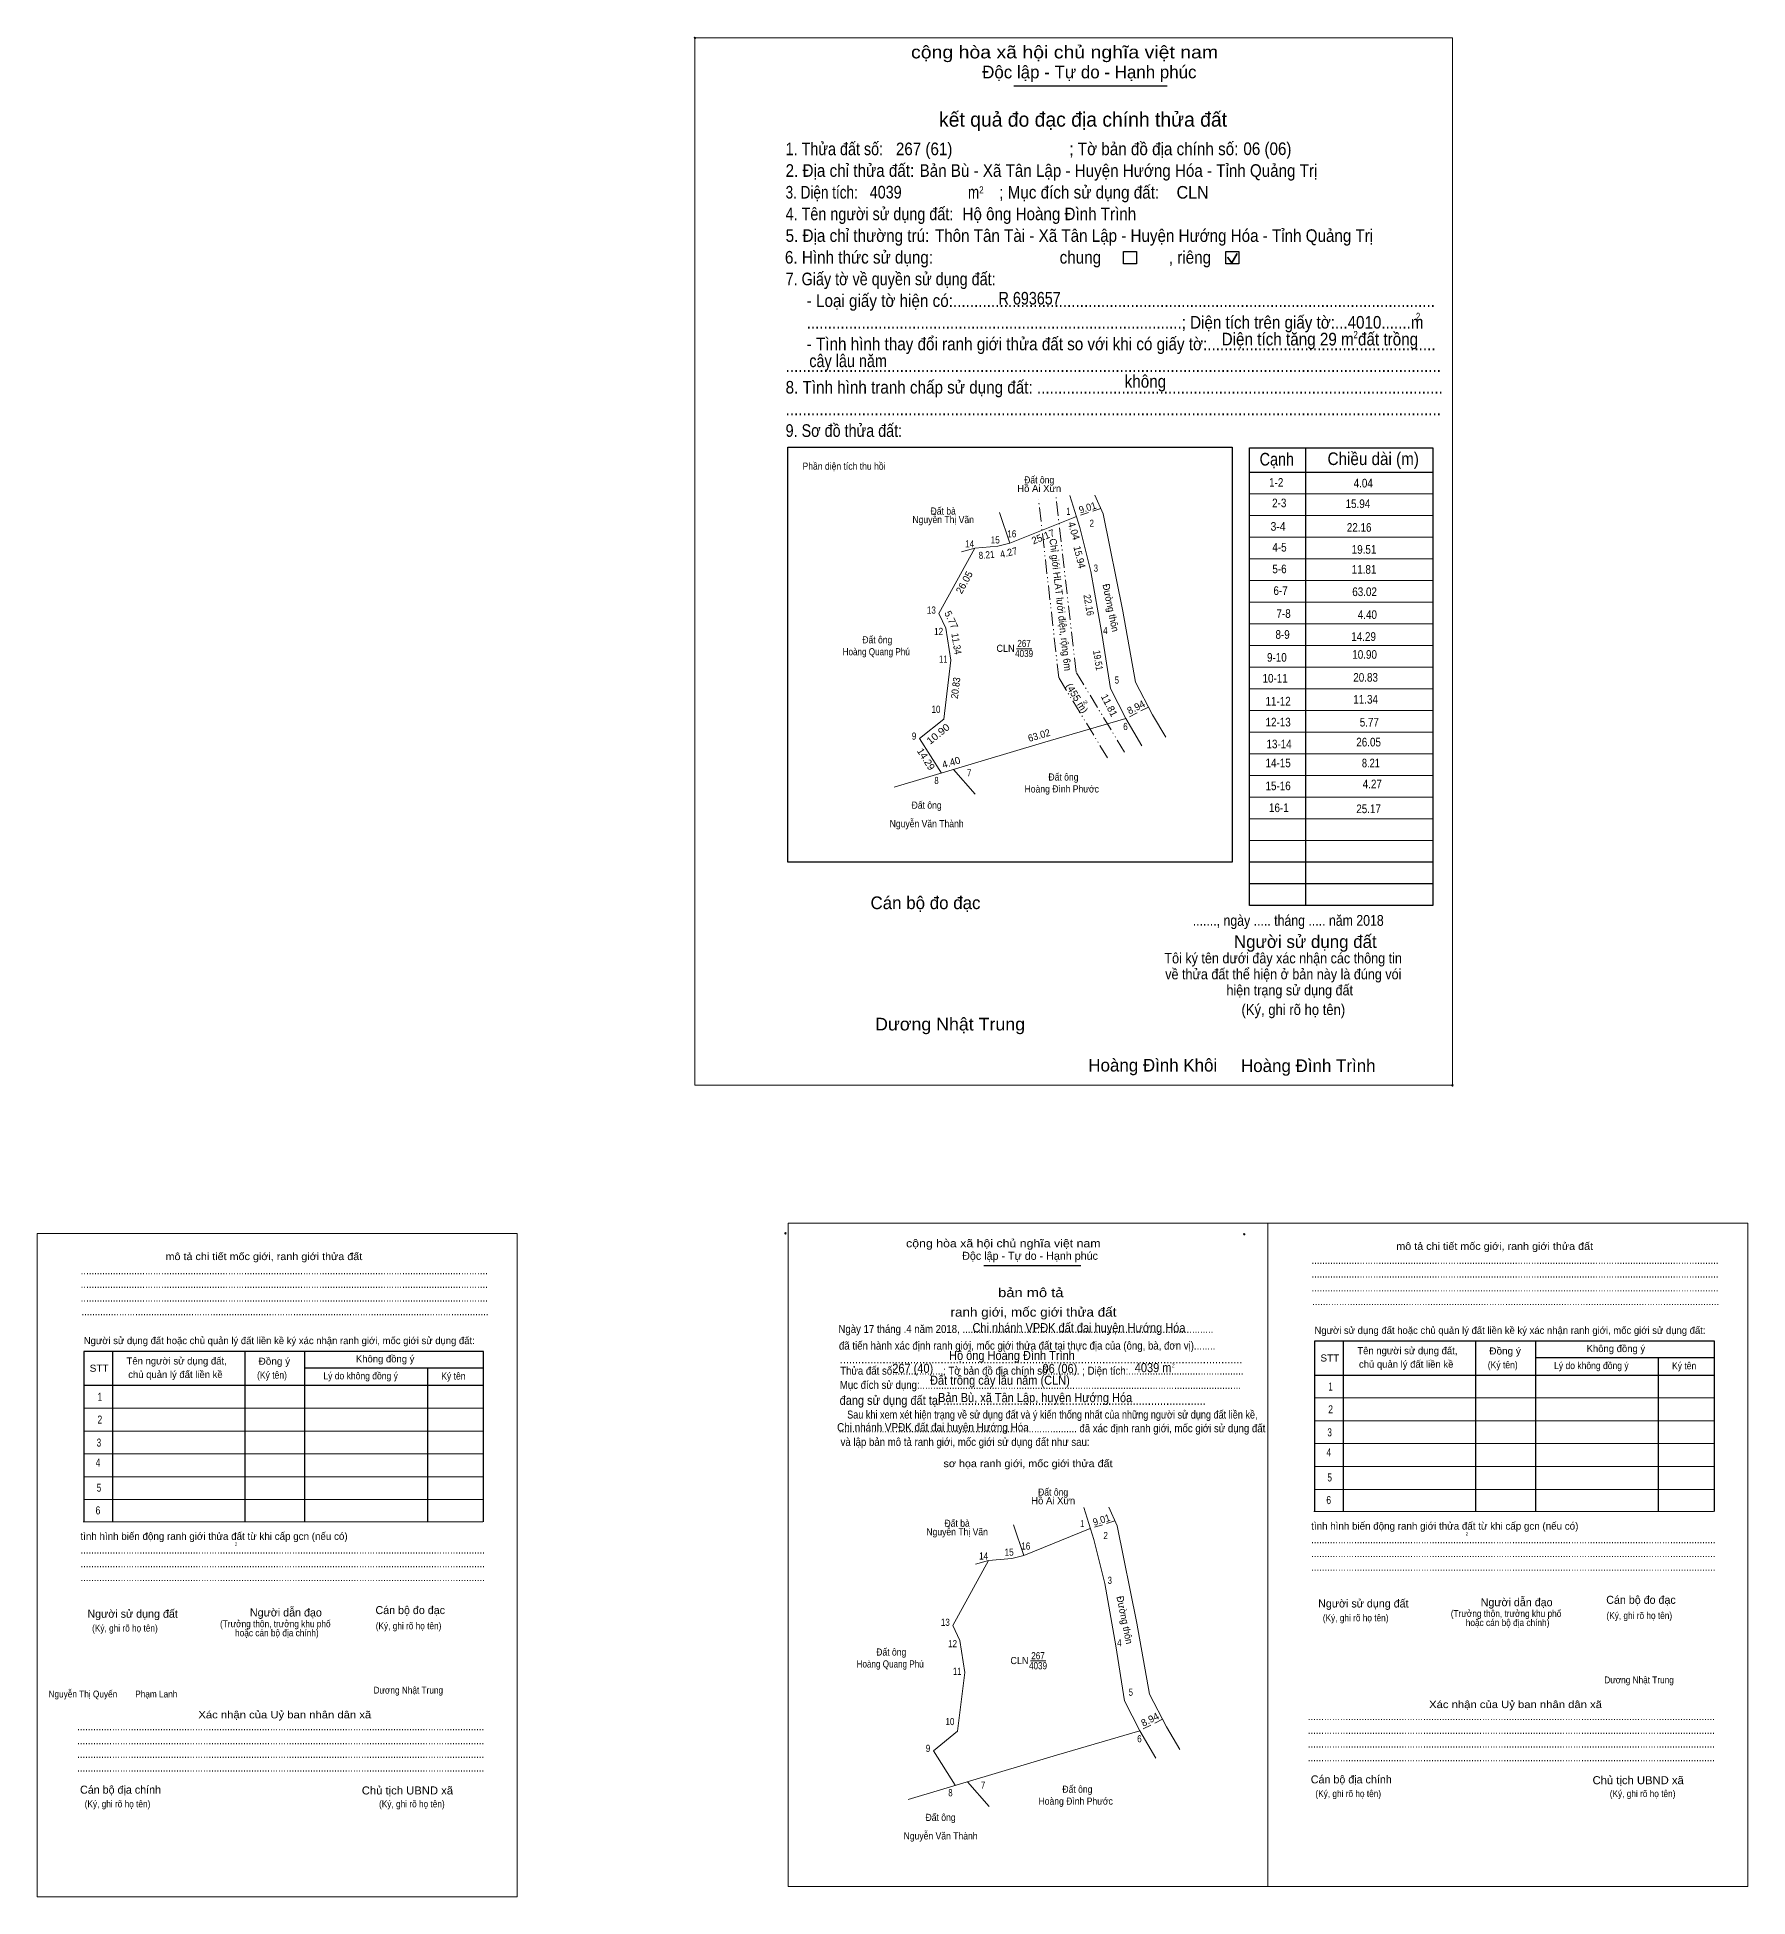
# Model space of a CAD drawing. Header units: metres. Extents: x 546486 to 548607, y 1837209 to 1838237.
# Drawn here: x 548007 to 548607, y 1837209 to 1837862 of the extents above; entities that cross this region are included whole.
import ezdxf
from ezdxf.enums import TextEntityAlignment as Align

# ---------------------------------------------------------------- set-up
doc = ezdxf.new("R2010")
doc.units = ezdxf.units.M
doc.header["$PDMODE"] = 32
doc.header["$PDSIZE"] = 0.5
for name, pattern in [('DASH_DOUBLE_DOT', [9.2, 5, -1.2, 0.3, -1.2, 0.3, -1.2]), ('DOTTED', [1.5, 0.3, -1.2]), ('MEDIUM_DASHED', [4.5, 3, -1.5])]:
    doc.linetypes.add(name, pattern=pattern)
for name, color, linetype, lineweight in [('1', 7, 'DOTTED', 13), ('10', 7, 'Continuous', 13), ('59', 7, 'DASH_DOUBLE_DOT', 13), ('61', 7, 'Continuous', 13), ('63', 7, 'Continuous', 13), ('7', 7, 'Continuous', 13)]:
    doc.layers.add(name, color=color, linetype=linetype, lineweight=lineweight)
for name, color, linetype in [('17', 7, 'Continuous'), ('25', 7, 'Continuous'), ('30', 7, 'Continuous'), ('42', 7, 'Continuous'), ('6', 7, 'Continuous')]:
    doc.layers.add(name, color=color, linetype=linetype)

msp = doc.modelspace()

# ---------------------------------------------------------------- linework, layer by layer
at = {"layer": '10'}
for p, q in [((548331.17, 1837681), (548335.8, 1837682.26)), ((548335.96, 1837595.95), (548328.34, 1837604.66)), ((548336.06, 1837325.86), (548340.69, 1837327.12)), ((548340.85, 1837240.81), (548333.23, 1837249.52))]:
    msp.add_line(p, q, dxfattribs=at)
at = {"layer": '59'}
for p, q in [((548365.35, 1837636.77), (548358.2, 1837699.28)), ((548371.35, 1837638.83), (548364.27, 1837700.74)), ((548388.4, 1837610.73), (548371.35, 1837638.83)), ((548382.33, 1837608.78), (548365.35, 1837636.77))]:
    msp.add_line(p, q, dxfattribs=at)
at = {"layer": '61'}
for p, q in [((548380.86, 1837694.39), (548377.94, 1837700.94)), ((548383.45, 1837633.06), (548380.4, 1837652.33)), ((548359.57, 1837613.96), (548388.78, 1837622.52)), ((548359.57, 1837613.96), (548307.55, 1837598.47)), ((548385.75, 1837339.25), (548382.83, 1837345.8)), ((548388.34, 1837277.92), (548385.29, 1837297.19)), ((548364.46, 1837258.82), (548393.67, 1837267.38)), ((548364.46, 1837258.82), (548312.44, 1837243.33))]:
    msp.add_line(p, q, dxfattribs=at)
for points in [[(548369.14, 1837700.82), (548372.68, 1837689.62), (548376.52, 1837674.15), (548380.4, 1837652.33)], [(548344.56, 1837694.81), (548348.13, 1837684.01), (548371.46, 1837693.47)], [(548392.21, 1837635.34), (548387.81, 1837660.26), (548380.86, 1837694.39)], [(548324.12, 1837603.4), (548316.48, 1837615.48), (548324.94, 1837622.35), (548327.49, 1837643.02), (548325.7, 1837654.22), (548323.24, 1837659.44), (548335.8, 1837682.26)], [(548335.8, 1837682.26), (548343.98, 1837683), (548348.13, 1837684.01)], [(548383.45, 1837633.06), (548388.78, 1837622.52), (548394.48, 1837612.95)], [(548392.21, 1837635.34), (548398.15, 1837623.86), (548402.88, 1837616.01)], [(548374.03, 1837345.68), (548377.57, 1837334.48), (548381.41, 1837319.01), (548385.29, 1837297.19)], [(548349.45, 1837339.67), (548353.02, 1837328.87), (548376.35, 1837338.33)], [(548397.1, 1837280.2), (548392.7, 1837305.12), (548385.75, 1837339.25)], [(548329.01, 1837248.26), (548321.37, 1837260.34), (548329.83, 1837267.21), (548332.38, 1837287.88), (548330.59, 1837299.08), (548328.13, 1837304.3), (548340.69, 1837327.12)], [(548340.69, 1837327.12), (548348.87, 1837327.86), (548353.02, 1837328.87)], [(548397.1, 1837280.2), (548403.04, 1837268.72), (548407.77, 1837260.87)], [(548388.34, 1837277.92), (548393.67, 1837267.38), (548399.37, 1837257.81)]]:
    msp.add_lwpolyline(points, dxfattribs=at)
at = {"layer": '63', "linetype": 'MEDIUM_DASHED'}
for p, q in [((548380.06, 1837696.18), (548371.46, 1837693.47)), ((548396.75, 1837626.56), (548388.78, 1837622.52)), ((548384.95, 1837341.04), (548376.35, 1837338.33)), ((548401.64, 1837271.42), (548393.67, 1837267.38))]:
    msp.add_line(p, q, dxfattribs=at)
at = {"layer": '63'}
for p, q in [((548350.52, 1837647.05), (548355.89, 1837647.05)), ((548355.41, 1837291.91), (548360.78, 1837291.91))]:
    msp.add_line(p, q, dxfattribs=at)
at = {"layer": '7', "lineweight": 25}
for p, q in [((548349.59, 1837844.49), (548403.32, 1837844.49)), ((548432.21, 1837556.95), (548432.21, 1837717.51)), ((548451.86, 1837717.51), (548451.86, 1837556.95)), ((548432.21, 1837709.02), (548496.46, 1837709.02)), ((548496.46, 1837572.17), (548432.21, 1837572.17)), ((548496.46, 1837564.56), (548432.21, 1837564.56)), ((548496.46, 1837564.56), (548432.21, 1837564.56)), ((548496.46, 1837556.95), (548432.21, 1837556.95)), ((548339.05, 1837430.61), (548373.09, 1837430.61)), ((548465.08, 1837404.09), (548465.08, 1837344.32)), ((548511.51, 1837403.85), (548511.51, 1837344.32)), ((548532.46, 1837403.85), (548532.46, 1837344.32)), ((548033.42, 1837400.49), (548033.42, 1837340.72)), ((548079.85, 1837400.25), (548079.85, 1837340.72)), ((548100.8, 1837400.25), (548100.8, 1837340.72)), ((548532.46, 1837398.31), (548595.23, 1837398.31)), ((548575.56, 1837398.31), (548575.56, 1837344.32)), ((548100.8, 1837394.71), (548163.57, 1837394.71)), ((548143.9, 1837394.71), (548143.9, 1837340.72)), ((548455, 1837392.21), (548595.23, 1837392.21)), ((548023.34, 1837388.61), (548163.57, 1837388.61))]:
    msp.add_line(p, q, dxfattribs=at)
at = {"layer": '7', "lineweight": 35}
for p, q in [((548424.53, 1837784.43), (548426.04, 1837782.46)), ((548426.04, 1837782.46), (548427.88, 1837785.75))]:
    msp.add_line(p, q, dxfattribs=at)
at = {"layer": '7'}
for p, q in [((548432.21, 1837701.42), (548496.46, 1837701.42)), ((548432.21, 1837693.82), (548496.46, 1837693.82)), ((548432.21, 1837686.21), (548496.46, 1837686.21)), ((548432.21, 1837678.61), (548496.46, 1837678.61)), ((548432.21, 1837671.01), (548496.46, 1837671.01)), ((548432.21, 1837663.41), (548496.46, 1837663.41)), ((548432.21, 1837655.8), (548496.46, 1837655.8)), ((548432.21, 1837648.2), (548496.46, 1837648.2)), ((548432.21, 1837640.6), (548496.46, 1837640.6)), ((548432.21, 1837632.99), (548496.46, 1837632.99)), ((548432.21, 1837625.39), (548496.46, 1837625.39)), ((548432.21, 1837617.79), (548496.46, 1837617.79)), ((548432.21, 1837610.18), (548496.46, 1837610.18)), ((548432.21, 1837602.58), (548496.46, 1837602.58)), ((548432.21, 1837594.98), (548496.46, 1837594.98)), ((548432.21, 1837587.37), (548496.46, 1837587.37)), ((548432.21, 1837579.77), (548496.46, 1837579.77)), ((548432.21, 1837572.17), (548496.46, 1837572.17)), ((548432.21, 1837564.56), (548496.46, 1837564.56)), ((548455, 1837384.18), (548595.23, 1837384.18)), ((548023.34, 1837380.58), (548163.57, 1837380.58)), ((548023.34, 1837372.56), (548163.57, 1837372.56)), ((548455, 1837376.16), (548595.23, 1837376.16)), ((548023.34, 1837364.53), (548163.57, 1837364.53)), ((548455, 1837368.13), (548595.23, 1837368.13)), ((548455, 1837360.1), (548595.23, 1837360.1)), ((548023.34, 1837356.5), (548163.57, 1837356.5)), ((548455, 1837352.08), (548595.23, 1837352.08)), ((548023.34, 1837348.48), (548163.57, 1837348.48)), ((548023.1, 1837340.72), (548163.32, 1837340.72)), ((548454.76, 1837344.32), (548594.98, 1837344.32))]:
    msp.add_line(p, q, dxfattribs=at)
for points in [[(548237.69, 1837861.34), (548503.38, 1837861.34), (548503.38, 1837493.85), (548237.69, 1837493.85)], [(548270.35, 1837445.52), (548438.65, 1837445.52), (548438.65, 1837212.74), (548270.35, 1837212.74)], [(548438.66, 1837445.52), (548606.96, 1837445.52), (548606.96, 1837212.74), (548438.66, 1837212.74)], [(548438.66, 1837445.52), (548606.96, 1837445.52), (548606.96, 1837212.74), (548438.66, 1837212.74)], [(548007, 1837441.92), (548175.3, 1837441.92), (548175.3, 1837209.14), (548007, 1837209.14)], [(548007, 1837441.92), (548175.3, 1837441.92), (548175.3, 1837209.14), (548007, 1837209.14)]]:
    msp.add_lwpolyline(points, close=True, dxfattribs=at)
at = {"layer": '7', "lineweight": 25}
for points in [[(548388.04, 1837786.39), (548392.6, 1837786.39), (548392.6, 1837782.13), (548388.04, 1837782.13)], [(548423.94, 1837786.39), (548428.5, 1837786.39), (548428.5, 1837782.13), (548423.94, 1837782.13)], [(548270.27, 1837717.77), (548426.13, 1837717.77), (548426.13, 1837572.17), (548270.27, 1837572.17)]]:
    msp.add_lwpolyline(points, close=True, dxfattribs=at)
for points in [[(548432.21, 1837717.51), (548496.46, 1837717.51), (548496.46, 1837556.95)], [(548595.23, 1837344.32), (548595.23, 1837404.09), (548455, 1837404.09), (548455, 1837344.32)], [(548163.57, 1837340.72), (548163.57, 1837400.49), (548023.34, 1837400.49), (548023.34, 1837340.72)]]:
    msp.add_lwpolyline(points, dxfattribs=at)
at = {"layer": '7'}
for p in [(548237.69, 1837861.34), (548503.38, 1837493.85), (548269.45, 1837441.93), (548430.34, 1837441.59)]:
    msp.add_point(p, dxfattribs=at)

# ---------------------------------------------------------------- texts
at = {"layer": '1'}
for s, width, p in [('CLN', 0.95, (548346.625, 1837645.92)), ('4039', 0.85, (548353.135, 1837644.11)), ('267', 0.85, (548353.12, 1837647.62)), ('CLN', 0.95, (548351.515, 1837290.78)), ('267', 0.85, (548358.01, 1837292.48)), ('4039', 0.85, (548358.025, 1837288.97))]:
    msp.add_text(s, height=2.5, dxfattribs=dict(at, width=width)).set_placement(p, align=Align.CENTER)
at = {"layer": '17'}
for s, height, width, p in [('2', 1.2, 0.75, (548076.35, 1837332.25)), ('2', 1.2, 0.75, (548508.01, 1837335.85)), ('Dương Nhật Trung', 2.4, 0.9, (548556.63, 1837284.05)), ('Nguyễn Thị Quyến', 2.4, 0.9, (548010.97, 1837279.09)), ('Phạm Lanh', 2.4, 0.9, (548041.38, 1837279.09)), ('Dương Nhật Trung', 2.4, 0.9, (548124.97, 1837280.45))]:
    msp.add_text(s, height=height, dxfattribs=dict(at, width=width)).set_placement(p)
at = {"layer": '25', "width": 0.9}
for s, height, p in [('Chi nhánh VPĐK đất đai huyện Hướng Hóa', 3.2, (548335.03, 1837407.21)), ('Đất trồng cây lâu năm (CLN)', 3.2, (548320.15, 1837388.79)), ('Chi nhánh VPĐK đất đai huyện Hướng Hóa', 2.88, (548287.55, 1837372.45))]:
    msp.add_text(s, height=height, dxfattribs=at).set_placement(p)
at = {"layer": '30'}
for s, height, width, p in [('1-2', 3.041, 0.85, (548444.07, 1837703.87)), ('4.04', 3.04, 0.85, (548475.45, 1837703.61)), ('2-3', 3.041, 0.85, (548445.12, 1837696.65)), ('15.94', 3.04, 0.85, (548474.54, 1837696.39)), ('3-4', 3.041, 0.9, (548444.86, 1837688.43)), ('22.16', 3.04, 0.85, (548474.98, 1837688.07)), ('4-5', 3.04, 0.85, (548445.21, 1837681.13)), ('19.51', 3.04, 0.85, (548476.69, 1837680.35)), ('5-6', 3.04, 0.85, (548445.21, 1837673.51)), ('11.81', 3.04, 0.85, (548476.7, 1837673.33)), ('6-7', 3.04, 0.85, (548445.6, 1837665.89)), ('63.02', 3.04, 0.85, (548476.89, 1837665.51)), ('7-8', 3.04, 0.85, (548446.65, 1837657.85)), ('4.40', 3.04, 0.85, (548476.89, 1837657.47)), ('8-9', 3.04, 0.85, (548446.3, 1837650.51)), ('14.29', 3.04, 0.85, (548476.54, 1837649.79)), ('9-10', 3.04, 0.85, (548445.25, 1837642.48)), ('10.90', 3.04, 0.85, (548476.89, 1837643.5)), ('20.83', 3.04, 0.85, (548477.24, 1837635.46)), ('10-11', 3.04, 0.85, (548445.6, 1837635.14)), ('11-12', 3.04, 0.85, (548446.65, 1837627.1)), ('11.34', 3.04, 0.85, (548477.24, 1837627.77)), ('12-13', 3.04, 0.85, (548446.65, 1837619.77)), ('5.77', 3.04, 0.85, (548477.59, 1837619.74)), ('13-14', 3.04, 0.85, (548446.99, 1837612.08)), ('26.05', 3.04, 0.85, (548478.29, 1837612.75)), ('14-15', 3.04, 0.85, (548446.65, 1837605.44)), ('8.21', 3.04, 0.8, (548477.94, 1837605.41)), ('15-16', 3.04, 0.85, (548446.65, 1837597.4)), ('4.27', 3.04, 0.85, (548478.63, 1837598.07)), ('16-1', 3.04, 0.85, (548445.95, 1837589.72)), ('25.17', 3.04, 0.85, (548478.29, 1837589.34))]:
    msp.add_text(s, height=height, dxfattribs=dict(at, width=width)).set_placement(p, align=Align.RIGHT)
at = {"layer": '42', "width": 0.9}
for s, p in [('Đất ông', (548318.95, 1837590.9)), ('Nguyễn Văn Thành', (548318.955, 1837584.4)), ('Đất ông', (548323.84, 1837235.76)), ('Nguyễn Văn Thành', (548323.845, 1837229.26))]:
    msp.add_text(s, height=2.5, dxfattribs=at).set_placement(p, align=Align.CENTER)
at = {"layer": '6'}
for s, height, width, p in [('CLN', 4.43, 0.95, (548406.61, 1837804.95)), ('Hộ ông Hoàng Đình Trình', 4.42, 0.9, (548331.53, 1837797.39)), ('Hộ ông Hoàng Đình Trình', 3.2, 0.9, (548326.83, 1837397.49))]:
    msp.add_text(s, height=height, dxfattribs=dict(at, width=width)).set_placement(p)
at = {"layer": '63'}
for s, width, p in [('Phần diện tích thu hồi', 0.9, (548289.975, 1837709.83)), ('Đất ông', 0.9, (548358.43, 1837705.02)), ('Nguyễn Thị Vãn', 0.9, (548324.76, 1837691.1)), ('Đất bà', 0.9, (548324.76, 1837694.1)), ('Đất ông', 0.9, (548301.65, 1837648.92)), ('Hoàng Quang Phú', 0.85, (548301.265, 1837644.73)), ('Đất ông', 0.9, (548366.94, 1837600.78)), ('Hoàng Đình Phước', 0.9, (548366.34, 1837596.59)), ('Đất ông', 0.9, (548363.32, 1837349.88)), ('Nguyễn Thị Vãn', 0.9, (548329.65, 1837335.96)), ('Đất bà', 0.9, (548329.65, 1837338.96)), ('Đất ông', 0.9, (548306.54, 1837293.78)), ('Hoàng Quang Phú', 0.85, (548306.155, 1837289.59)), ('Đất ông', 0.9, (548371.83, 1837245.64)), ('Hoàng Đình Phước', 0.9, (548371.23, 1837241.45))]:
    msp.add_text(s, height=2.5, dxfattribs=dict(at, width=width)).set_placement(p, align=Align.CENTER)
for p in [(548358.435, 1837702.02), (548363.325, 1837346.88)]:
    msp.add_text('Hồ Ai Xưn', height=2.5, dxfattribs=at).set_placement(p, align=Align.CENTER)
for s, height, rotation, width, p in [('9.01', 2.5, 17.49, 0.95, (548375.764, 1837695.351)), ('Chỉ giới HLAT lưới điện, rộng 6m', 2.5, 276.525, 0.95, (548364.658, 1837662.352)), ('8.21', 2.5, 5.169, 0.85, (548340.087, 1837678.711)), ('4.27', 2.5, 13.678, 0.95, (548348.004, 1837679.556)), ('15.94', 2.5, 283.94, 0.95, (548371.369, 1837678.876)), ('22.16', 2.5, 280.083, 0.9, (548374.583, 1837662.144)), ('Đường thôn', 2.5, 281.51, 0.95, (548382.32, 1837661.164)), ('11.34', 2.5, 279.08, 0.9, (548328.205, 1837648.597)), ('19.51', 2.5, 278.994, 0.85, (548377.856, 1837642.77)), ('20.83', 2.5, 82.967, 0.9, (548330.335, 1837633.102)), ('2', 1.25, 301.248, 1.6, (548374.095, 1837627.899)), ('10.90', 2.5, 39.079, 1.1, (548323.757, 1837616.159)), ('63.02', 2.5, 16.462, 0.95, (548358.741, 1837615.442)), ('9.01', 2.5, 17.49, 0.95, (548380.654, 1837340.211)), ('Đường thôn', 2.5, 281.51, 0.95, (548387.21, 1837306.024))]:
    msp.add_text(s, height=height, rotation=rotation, dxfattribs=dict(at, width=width)).set_placement(p, align=Align.CENTER)
for s, width, p in [(' 1', 0.75, (548369.37, 1837693.99)), (' 2', 0.85, (548377.64, 1837689.8)), (' 14', 0.85, (548335.62, 1837682.61)), (' 15', 0.85, (548344.59, 1837683.96)), (' 16', 0.85, (548350.4, 1837686.1)), (' 3', 0.8, (548379.05, 1837674.06)), (' 13', 0.85, (548322.19, 1837659.35)), (' 12', 0.85, (548324.74, 1837651.86)), (' 4', 0.85, (548382.43, 1837652.15)), (' 11', 0.8, (548326.27, 1837642.15)), (' 5', 0.8, (548386.42, 1837634.81)), (' 10', 0.85, (548323.81, 1837624.53)), (' 6', 0.85, (548389.48, 1837618.51)), (' 9', 0.85, (548315.34, 1837615.13)), (' 8', 0.8, (548323.16, 1837599.56)), (' 7', 0.8, (548334.61, 1837602.22)), (' 1', 0.75, (548374.26, 1837338.85)), (' 16', 0.85, (548355.29, 1837330.96)), (' 2', 0.85, (548382.53, 1837334.66)), (' 14', 0.85, (548340.51, 1837327.47)), (' 15', 0.85, (548349.48, 1837328.82)), (' 3', 0.8, (548383.94, 1837318.92)), (' 13', 0.85, (548327.08, 1837304.21)), (' 12', 0.85, (548329.63, 1837296.72)), (' 4', 0.85, (548387.32, 1837297.01)), (' 11', 0.8, (548331.16, 1837287.01)), (' 5', 0.8, (548391.31, 1837279.67)), (' 10', 0.85, (548328.7, 1837269.39)), (' 9', 0.85, (548320.23, 1837259.99)), (' 6', 0.85, (548394.37, 1837263.37)), (' 7', 0.8, (548339.5, 1837247.08)), (' 8', 0.8, (548328.05, 1837244.42))]:
    msp.add_text(s, height=2.5, dxfattribs=dict(at, width=width)).set_placement(p, align=Align.RIGHT)
for s, rotation, p in [('4.04', 287.583, (548369.4, 1837688.028)), ('25.17', 22.072, (548360.27, 1837685.177)), ('26.05', 61.172, (548333.25, 1837669.712)), ('5.77', 295.233, (548326.461, 1837656.653)), ('(455 m)', 301.243, (548370.605, 1837629.073)), ('11.81', 296.825, (548381.881, 1837626.609)), ('8.94', 26.88, (548392.955, 1837625.379)), ('14.29', 302.311, (548317.674, 1837607.628)), ('4.40', 16.624, (548327.897, 1837605.963)), ('8.94', 26.88, (548397.845, 1837270.239))]:
    msp.add_text(s, height=2.5, rotation=rotation, dxfattribs=at).set_placement(p, align=Align.CENTER)
at = {"layer": '7'}
for s, height, width, p in [('cộng hòa xã hội chủ nghĩa việt nam', 4.435, 1.15, (548313.49, 1837854.15)), ('1. Thửa đất số:', 4.435, 0.85, (548269.49, 1837820.19)), ('267 (61)', 4.42, 0.9, (548308.17, 1837820.19)), ('; Tờ bản đồ địa chính số:', 4.435, 0.9, (548369.01, 1837820.19)), ('06 (06)', 4.42, 0.9, (548430.05, 1837820.25)), ('2. Địa chỉ thửa đất:', 4.435, 0.9, (548269.49, 1837812.59)), ('Bản Bù - Xã Tân Lập - Huyện Hướng Hóa - Tỉnh Quảng Trị', 4.42, 0.9, (548316.49, 1837812.59)), ('3. Diện tích:', 4.435, 0.8, (548269.49, 1837804.97)), ('4039', 4.42, 0.85, (548299.01, 1837805.01)), ('m', 4.435, 0.8, (548333.43, 1837804.97)), ('2', 2.534, 0.8, (548337.41, 1837806.75)), ('; Mục đích sử dụng đất:', 4.435, 0.9, (548344.41, 1837804.97)), ('4. Tên người sử dụng đất:', 4.435, 0.85, (548269.49, 1837797.37)), ('5. Địa chỉ thường trú:', 4.435, 0.9, (548269.49, 1837789.77)), ('Thôn Tân Tài - Xã Tân Lập - Huyện Hướng Hóa - Tỉnh Quảng Trị', 4.42, 0.9, (548321.87, 1837789.77)), ('6. Hình thức sử dụng:', 4.435, 0.9, (548269.25, 1837782.15)), ('chung                , riêng', 4.435, 0.9, (548365.61, 1837782.15)), ('7. Giấy tờ về quyền sử dụng đất:', 4.435, 0.85, (548269.49, 1837774.55)), ('     - Loại giấy tờ hiện có:..................................................................................................................', 4.435, 0.9, (548269.49, 1837766.95)), ('R 693657', 4.42, 0.85, (548344.19, 1837767.79)), ('     .........................................................................................; Diện tích trên giấy tờ:...4010.......m', 4.42, 0.9, (548269.49, 1837759.35)), ('2', 2.534, 0.8, (548490.57, 1837762.35)), ('     - Tình hình thay đổi ranh giới thửa đất so với khi có giấy tờ:......................................................', 4.435, 0.9, (548269.49, 1837751.75)), ('Diện tích tăng 29 m đất trồng', 4.44, 0.9, (548422.42, 1837753.44)), ('2', 2.534, 0.8, (548468.65, 1837755.98)), ('cây lâu năm ', 4.44, 0.85, (548277.81, 1837745.83)), ('...........................................................................................................................................................', 4.435, 0.9, (548269.49, 1837744.15)), ('không', 4.435, 0.9, (548388.41, 1837738.63)), ('8. Tình hình tranh chấp sử dụng đất: ................................................................................................', 4.435, 0.9, (548269.49, 1837736.55)), ('9. Sơ đồ thửa đất:', 4.435, 0.85, (548269.49, 1837721.35)), ('...........................................................................................................................................................', 4.435, 0.9, (548269.49, 1837728.95)), ('Cạnh', 4.435, 0.85, (548435.75, 1837711.31)), ('Chiều dài (m)', 4.435, 0.9, (548459.57, 1837711.47)), ('......., ngày ..... tháng ..... năm 2018', 3.8, 0.85, (548412.28, 1837549.81)), ('(Ký, ghi rõ họ tên)', 3.802, 0.9, (548429.38, 1837518.53)), ('Dương Nhật Trung', 4.44, 1.05, (548300.87, 1837513.11)), ('cộng hòa xã hội chủ nghĩa việt nam', 2.809, 1.15, (548311.75, 1837437.01)), ('........................................................................................................................................................', 2.809, 0.9, (548453.91, 1837431.17)), ('........................................................................................................................................................', 2.809, 0.9, (548022.25, 1837427.57)), ('........................................................................................................................................................', 2.809, 0.9, (548022.25, 1837422.77)), ('........................................................................................................................................................', 2.809, 0.9, (548453.91, 1837426.37)), ('........................................................................................................................................................', 2.809, 0.9, (548022.25, 1837417.93)), ('........................................................................................................................................................', 2.809, 0.9, (548453.91, 1837421.53)), ('........................................................................................................................................................', 2.809, 0.9, (548454.19, 1837416.73)), ('........................................................................................................................................................', 2.809, 0.9, (548022.53, 1837413.13)), ('Ngày 17 tháng .4 năm 2018, ..............................................................................................', 2.8, 0.9, (548288.03, 1837406.97)), (' đã tiến hành xác định ranh giới, mốc giới thửa đất tại thực địa của (ông, bà, đơn vị)........', 2.809, 0.9, (548287.27, 1837401.13)), ('Đồng ý', 2.488, 1.05, (548084.65, 1837395.81)), ('STT', 2.488, 1.05, (548457.07, 1837396.95)), ('(Ký tên)', 2.488, 0.9, (548515.77, 1837394.55)), ('Đồng ý', 2.488, 1.05, (548516.31, 1837399.41)), ('Lý do không đồng ý', 2.488, 0.9, (548539.03, 1837394.29)), ('STT', 2.488, 1.05, (548025.41, 1837393.35)), ('(Ký tên)', 2.488, 0.9, (548084.11, 1837390.95)), ('Lý do không đồng ý', 2.488, 0.9, (548107.37, 1837390.69)), ('Ký tên', 2.488, 0.9, (548148.73, 1837390.61)), ('Thửa đất số:..................; Tờ bản đồ địa chính số:........... ; Diện tích:...........................................', 2.809, 0.9, (548288.63, 1837392.33)), ('....................................................................................................................................', 3.2, 0.9, (548288.49, 1837396.33)), ('267 (40)', 3.2, 0.9, (548306.91, 1837392.97)), ('06 (06)', 3.2, 0.9, (548359.59, 1837392.91)), ('4039 m', 3.2, 0.9, (548391.95, 1837393.21)), ('2', 1.28, 0.8, (548404.97, 1837394.94)), ('Ký tên', 2.488, 0.9, (548580.39, 1837394.21)), ('đang sử dụng đất tại ......................................................................................', 3.2, 0.9, (548288.43, 1837381.75)), ('Mục đích sử dụng:........................................................................................................................', 2.809, 0.9, (548288.49, 1837387.35)), ('Bản Bù, xã Tân Lập, huyện Hướng Hóa', 3.2, 0.9, (548322.99, 1837382.69)), ('Sau khi xem xét hiện trạng về sử dụng đất và ý kiến thống nhất của những người sử dụng đất liền kề,', 2.809, 0.85, (548291.07, 1837376.93)), ('......................................................................................... đã xác định ranh giới, mốc giới sử dụng đất', 2.803, 0.9, (548288.19, 1837372.13)), (' và lập bản mô tả ranh giới, mốc giới sử dụng đất như sau:', 2.809, 0.9, (548287.83, 1837367.33)), ('.......................................................................................................................................................', 2.809, 0.9, (548453.83, 1837333.13)), ('.......................................................................................................................................................', 2.809, 0.9, (548022.17, 1837329.53)), ('.......................................................................................................................................................', 2.809, 0.9, (548453.83, 1837328.33)), ('.......................................................................................................................................................', 2.809, 0.9, (548022.17, 1837324.73)), ('.......................................................................................................................................................', 2.809, 0.9, (548022.17, 1837319.91)), ('.......................................................................................................................................................', 2.809, 0.9, (548453.83, 1837323.51)), ('(Ký, ghi rõ họ tên)', 2.408, 0.9, (548457.91, 1837305.81)), ('(Ký, ghi rõ họ tên)', 2.408, 0.9, (548557.39, 1837306.61)), ('(Ký, ghi rõ họ tên)', 2.408, 0.9, (548026.25, 1837302.21)), ('(Ký, ghi rõ họ tên)', 2.408, 0.9, (548125.73, 1837303.01)), ('........................................................................................................................................................', 2.809, 0.9, (548021.01, 1837267.53)), ('........................................................................................................................................................', 2.809, 0.9, (548452.67, 1837271.13)), ('........................................................................................................................................................', 2.809, 0.9, (548452.67, 1837266.29)), ('........................................................................................................................................................', 2.809, 0.9, (548021.01, 1837262.69)), ('........................................................................................................................................................', 2.809, 0.9, (548452.67, 1837261.49)), ('........................................................................................................................................................', 2.809, 0.9, (548021.01, 1837257.89)), ('........................................................................................................................................................', 2.809, 0.9, (548452.67, 1837256.69)), ('........................................................................................................................................................', 2.809, 0.9, (548021.01, 1837253.09)), ('Chủ tịch UBND xã', 2.809, 1.05, (548120.85, 1837245.05)), ('Chủ tịch UBND xã', 2.809, 1.05, (548552.51, 1837248.65)), ('(Ký, ghi rõ họ tên)', 2.408, 0.9, (548023.65, 1837240.53)), ('(Ký, ghi rõ họ tên)', 2.408, 0.9, (548126.89, 1837240.53)), ('(Ký, ghi rõ họ tên)', 2.408, 0.9, (548455.31, 1837244.13)), ('(Ký, ghi rõ họ tên)', 2.408, 0.9, (548558.55, 1837244.13))]:
    msp.add_text(s, height=height, dxfattribs=dict(at, width=width)).set_placement(p)
for s, height, p in [('Độc lập - Tự do - Hạnh phúc', 4.435, (548338.43, 1837847.15)), ('Cán bộ đo đạc', 4.435, (548299.27, 1837555.67)), ('Người sử dụng đất', 4.435, (548426.74, 1837542.05)), ('Hoàng Đình Khôi', 4.44, (548375.66, 1837498.7)), ('Hoàng Đình Trình', 4.44, (548429.21, 1837498.52)), ('Độc lập - Tự do - Hạnh phúc', 2.809, (548331.43, 1837432.63)), ('Người sử dụng đất hoặc chủ quản lý đất liền kề ký xác nhận ranh giới, mốc giới sử dụng đất:', 2.488, (548023.33, 1837403.05)), ('Người sử dụng đất hoặc chủ quản lý đất liền kề ký xác nhận ranh giới, mốc giới sử dụng đất:', 2.488, (548454.99, 1837406.65)), ('Tên người sử dụng đất,', 2.488, (548038.35, 1837395.91)), ('Không đồng ý', 2.488, (548118.77, 1837396.65)), ('Tên người sử dụng đất,', 2.488, (548470.01, 1837399.51)), ('chủ quản lý đất liền kề', 2.488, (548470.59, 1837394.77)), ('Không đồng ý', 2.488, (548550.43, 1837400.25)), ('chủ quản lý đất liền kề', 2.488, (548038.93, 1837391.17)), ('tình hình biến động ranh giới thửa đất từ khi cấp gcn (nếu có)', 2.568, (548453.83, 1837337.97)), ('tình hình biến động ranh giới thửa đất từ khi cấp gcn (nếu có)', 2.568, (548022.17, 1837334.37)), ('Người sử dụng đất', 2.809, (548456.27, 1837310.65)), ('Người dẫn đạo', 2.808, (548513.27, 1837311.09)), ('Cán bộ đo đạc', 2.803, (548557.31, 1837311.93)), ('Người sử dụng đất', 2.809, (548024.61, 1837307.05)), ('Người dẫn đạo', 2.808, (548081.61, 1837307.49)), ('Cán bộ đo đạc', 2.803, (548125.65, 1837308.33)), ('Cán bộ địa chính', 2.809, (548022.03, 1837245.33)), ('Cán bộ địa chính', 2.809, (548453.69, 1837248.93))]:
    msp.add_text(s, height=height, dxfattribs=at).set_placement(p)
for s, height, p in [('kết quả đo đạc địa chính thửa đất', 5.069, (548373.81, 1837830.19)), ('.', 1.267, (548503.403, 1837493.23))]:
    msp.add_text(s, height=height, dxfattribs=at).set_placement(p, align=Align.CENTER)
for s, height, width, p in [('Tôi ký tên dưới đây xác nhận các thông tin', 3.664, 0.9, (548444, 1837536.63)), ('về thửa đất thể hiện ở bản này là đúng vói', 3.664, 0.9, (548444.05, 1837531.03)), ('hiện trạng sử dụng đất', 3.664, 0.9, (548446.305, 1837525.41)), ('mô tả chi tiết mốc giới, ranh giới thửa đất', 2.568, 1.1, (548518.175, 1837436.13)), ('mô tả chi tiết mốc giới, ranh giới thửa đất', 2.568, 1.1, (548086.515, 1837432.53)), ('bản mô tả', 3.211, 1.2, (548355.5, 1837419.53)), ('ranh giới, mốc giới thửa đất', 3.211, 1.1, (548356.42, 1837412.69)), ('1', 2.809, 0.65, (548028.96, 1837383.17)), ('1', 2.809, 0.65, (548460.62, 1837386.77)), ('2', 2.809, 0.8, (548028.97, 1837375.17)), ('2', 2.809, 0.8, (548460.63, 1837378.77)), ('3', 2.809, 0.75, (548460.3, 1837370.71)), ('3', 2.809, 0.75, (548028.64, 1837367.11)), ('4', 2.809, 0.8, (548459.995, 1837363.69)), ('4', 2.809, 0.8, (548028.335, 1837360.09)), ('sơ họa ranh giới, mốc giới thửa đất', 2.568, 1.1, (548354.525, 1837359.89)), ('5', 2.809, 0.75, (548028.66, 1837351.27)), ('5', 2.809, 0.75, (548460.32, 1837354.87)), ('6', 2.809, 0.8, (548028.31, 1837343.33)), ('6', 2.809, 0.8, (548459.97, 1837346.93)), ('(Trưởng thôn, trưởng khu phố', 2.408, 0.9, (548090.52, 1837303.73)), ('(Trưởng thôn, trưởng khu phố', 2.408, 0.9, (548522.18, 1837307.33)), ('hoặc cán bộ địa chính)', 2.408, 0.9, (548522.715, 1837304.13)), ('hoặc cán bộ địa chính)', 2.408, 0.9, (548091.055, 1837300.53)), ('Xác nhận của Uỷ ban nhân dân xã', 2.569, 1.15, (548093.84, 1837271.75)), ('Xác nhận của Uỷ ban nhân dân xã', 2.569, 1.15, (548525.5, 1837275.35))]:
    msp.add_text(s, height=height, dxfattribs=dict(at, width=width)).set_placement(p, align=Align.CENTER)

doc.saveas('drawing.dxf')
